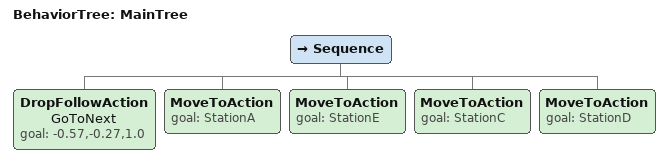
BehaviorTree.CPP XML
<root main_tree_to_execute="MainTree">
    <BehaviorTree ID="MainTree">
        <Sequence>
           ; Visit StationA
            <DropFollowAction name="GoToNext" goal="-0.57,-0.27,1.0" />
            <MoveToAction goal="StationA" />
            <MoveToAction goal="StationE" /> (else)
            <MoveToAction goal="StationC" />
            <MoveToAction goal="StationD" />
        </Sequence>
    </BehaviorTree>
</root>
